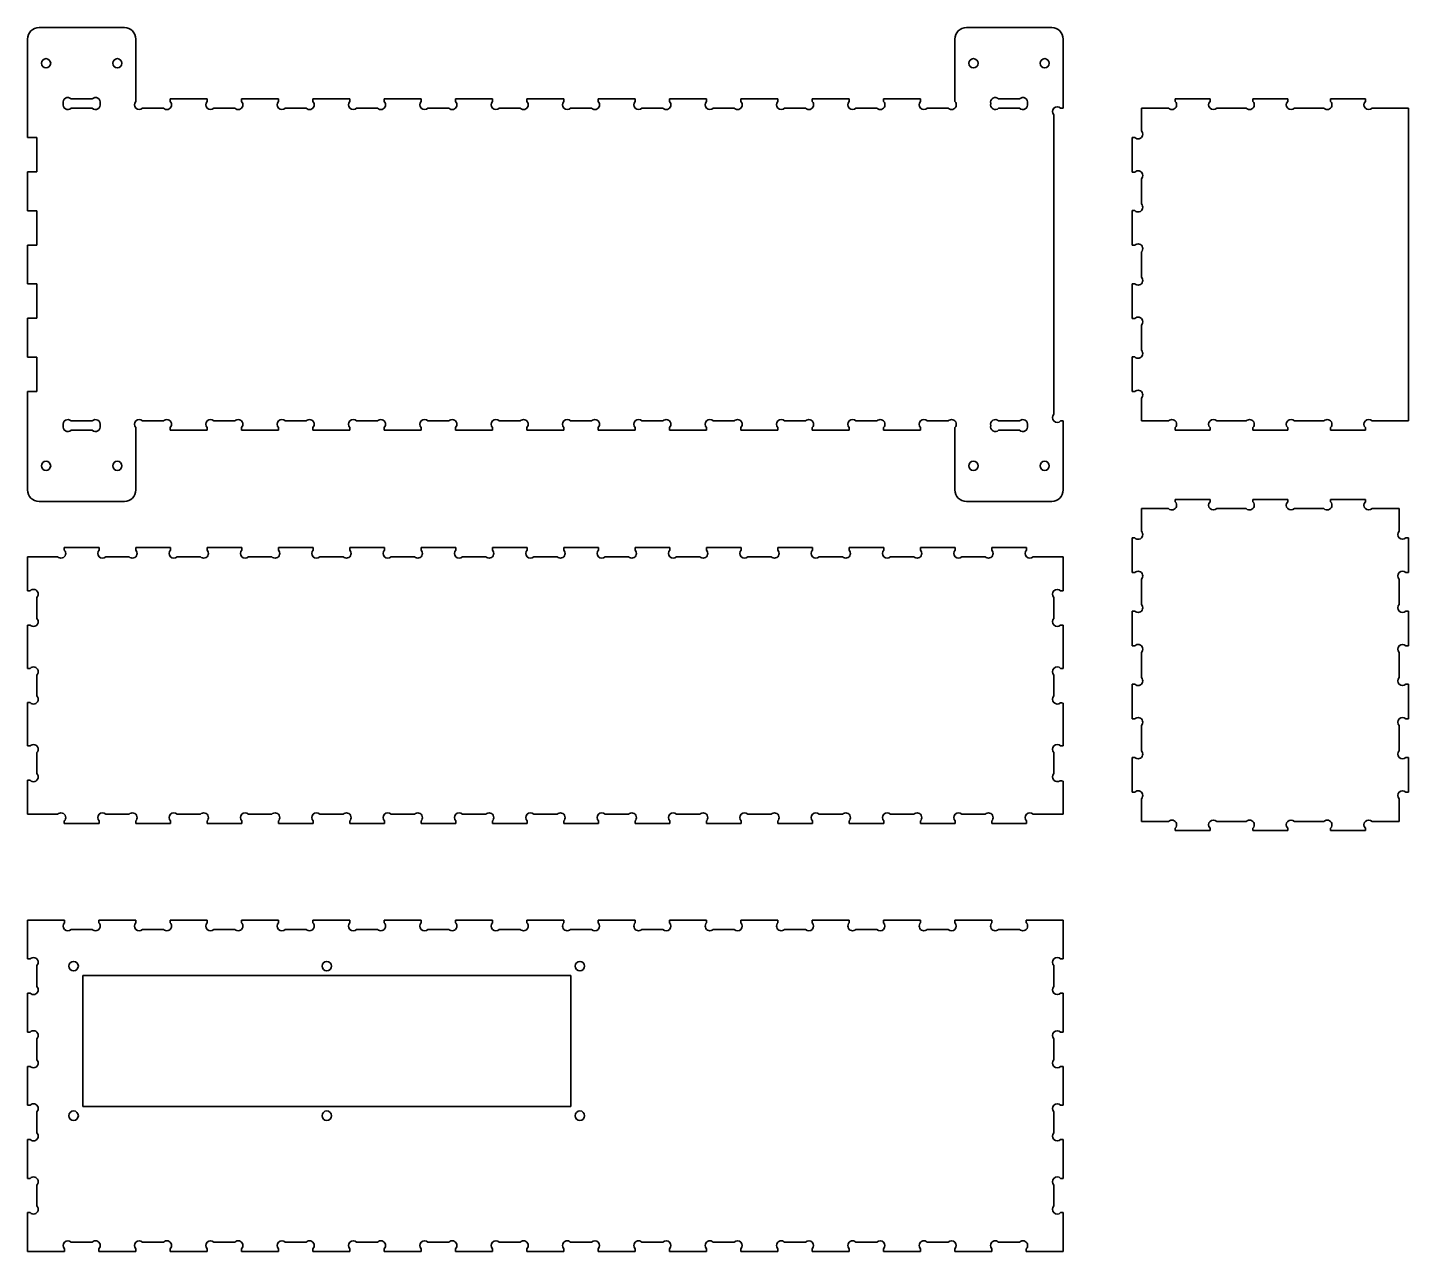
# Model space of a CAD drawing. Extents: x 347 to 947, y 164 to 696.
import ezdxf

# ---------------------------------------------------------------- set-up
doc = ezdxf.new("R2010")
doc.units = 0
doc.layers.get('0').update_dxf_attribs({"lineweight": 13})

# ---------------------------------------------------------------- blocks, each defined once
blk = doc.blocks.new('BLOCK14')
at = {"color": 7, "lineweight": 35}
for p, q in [((170.557617, 148.629057), (207.602481, 148.629057)), ((610.557345, 148.629057), (573.512481, 148.629057)), ((165.557617, 143.629057), (165.557617, 117.629057)), ((615.557345, 143.629057), (615.557345, 117.629057)), ((611.557345, -19.471805), (611.557345, 110.729919)), ((765.557345, 113.629057), (765.557345, -22.370943)), ((165.557617, -26.370943), (165.557617, -52.370943)), ((615.557345, -26.370943), (615.557345, -52.370943)), ((170.557617, -57.370943), (207.602481, -57.370943)), ((610.557345, -57.370943), (573.512481, -57.370943)), ((189.557617, -263.370943), (189.557617, -320.370943)), ((401.557617, -263.370943), (189.557617, -263.370943)), ((401.557617, -320.370943), (401.557617, -263.370943)), ((401.557617, -320.370943), (189.557617, -320.370943))]:
    blk.add_line(p, q, dxfattribs=at)
at = {"color": 7, "lineweight": 35, "ltscale": 0.167625}
for p, q in [((212.602481, 136.924059), (212.602481, 143.629057)), ((568.512481, 136.924059), (568.512481, 143.629057)), ((212.602481, -52.370943), (212.602481, -45.665945)), ((568.512481, -52.370943), (568.512481, -45.665945))]:
    blk.add_line(p, q, dxfattribs=at)
at = {"color": 7, "lineweight": 35, "ltscale": 0.482375}
for p, q in [((212.602481, 136.924059), (212.602481, 117.629057)), ((568.512481, 136.924059), (568.512481, 117.629057)), ((212.602481, -26.370943), (212.602481, -45.665945)), ((568.512481, -26.370943), (568.512481, -45.665945))]:
    blk.add_line(p, q, dxfattribs=at)
at = {"color": 7, "lineweight": 35, "ltscale": 0.421125}
for p, q in [((165.557617, 100.784057), (165.557617, 117.629057)), ((165.557617, -26.370943), (165.557617, -9.525943)), ((165.557617, -256.220943), (165.557617, -239.375943)), ((615.557345, -256.220943), (615.557345, -239.375943)), ((165.557617, -383.365943), (165.557617, -366.520943)), ((615.557345, -383.365943), (615.557345, -366.520943))]:
    blk.add_line(p, q, dxfattribs=at)
at = {"color": 7, "lineweight": 35, "ltscale": 0.227793}
for p, q in [((184.501755, 117.629057), (193.613479, 117.629057)), ((587.501483, 117.629057), (596.613207, 117.629057)), ((184.501755, 113.629057), (193.613479, 113.629057)), ((215.501755, 113.629057), (224.613479, 113.629057)), ((246.501755, 113.629057), (255.613479, 113.629057)), ((277.501755, 113.629057), (286.613479, 113.629057)), ((308.501755, 113.629057), (317.613479, 113.629057)), ((339.501755, 113.629057), (348.613479, 113.629057)), ((370.501755, 113.629057), (379.613479, 113.629057)), ((401.501755, 113.629057), (410.613479, 113.629057)), ((432.501755, 113.629057), (441.613479, 113.629057)), ((463.501755, 113.629057), (472.613479, 113.629057)), ((494.501755, 113.629057), (503.613479, 113.629057)), ((525.501755, 113.629057), (534.613479, 113.629057)), ((556.501755, 113.629057), (565.613479, 113.629057)), ((587.501755, 113.629057), (596.613479, 113.629057)), ((184.501755, -22.370943), (193.613479, -22.370943)), ((215.501755, -22.370943), (224.613479, -22.370943)), ((246.501755, -22.370943), (255.613479, -22.370943)), ((277.501755, -22.370943), (286.613479, -22.370943)), ((308.501755, -22.370943), (317.613479, -22.370943)), ((339.501755, -22.370943), (348.613479, -22.370943)), ((370.501755, -22.370943), (379.613479, -22.370943)), ((401.501755, -22.370943), (410.613479, -22.370943)), ((432.501755, -22.370943), (441.613479, -22.370943)), ((463.501755, -22.370943), (472.613479, -22.370943)), ((494.501755, -22.370943), (503.613479, -22.370943)), ((525.501755, -22.370943), (534.613479, -22.370943)), ((556.501755, -22.370943), (565.613479, -22.370943)), ((587.501755, -22.370943), (596.613479, -22.370943)), ((184.501755, -26.370943), (193.613479, -26.370943)), ((587.501483, -26.370943), (596.613207, -26.370943)), ((169.557617, -108.176805), (169.557617, -99.065081)), ((611.557617, -99.065081), (611.557617, -108.176805)), ((169.557617, -141.926805), (169.557617, -132.815081)), ((611.557617, -132.815081), (611.557617, -141.926805)), ((169.557617, -175.676805), (169.557617, -166.565081)), ((611.557617, -166.565081), (611.557617, -175.676805)), ((184.501755, -243.370943), (193.613479, -243.370943)), ((215.501755, -243.370943), (224.613479, -243.370943)), ((246.501755, -243.370943), (255.613479, -243.370943)), ((277.501755, -243.370943), (286.613479, -243.370943)), ((308.501755, -243.370943), (317.613479, -243.370943)), ((339.501755, -243.370943), (348.613479, -243.370943)), ((370.501755, -243.370943), (379.613479, -243.370943)), ((401.501483, -243.370943), (410.613207, -243.370943)), ((432.501483, -243.370943), (441.613207, -243.370943)), ((463.501483, -243.370943), (472.613207, -243.370943)), ((494.501483, -243.370943), (503.613207, -243.370943)), ((525.501483, -243.370943), (534.613207, -243.370943)), ((556.501483, -243.370943), (565.613207, -243.370943)), ((587.501483, -243.370943), (596.613207, -243.370943)), ((169.557617, -268.231805), (169.557617, -259.120081)), ((611.557345, -268.231805), (611.557345, -259.120081)), ((169.557617, -300.031805), (169.557617, -290.920081)), ((611.557345, -300.031805), (611.557345, -290.920081)), ((169.557617, -331.821805), (169.557617, -322.710081)), ((611.557345, -331.821805), (611.557345, -322.710081)), ((169.557617, -363.621805), (169.557617, -354.510081)), ((611.557345, -363.621805), (611.557345, -354.510081)), ((184.501755, -379.370943), (193.613479, -379.370943)), ((215.501755, -379.370943), (224.613479, -379.370943)), ((246.501755, -379.370943), (255.613479, -379.370943)), ((277.501755, -379.370943), (286.613479, -379.370943)), ((308.501755, -379.370943), (317.613479, -379.370943)), ((339.501755, -379.370943), (348.613479, -379.370943)), ((370.501755, -379.370943), (379.613479, -379.370943)), ((401.501483, -379.370943), (410.613207, -379.370943)), ((432.501483, -379.370943), (441.613207, -379.370943)), ((463.501483, -379.370943), (472.613207, -379.370943)), ((494.501483, -379.370943), (503.613207, -379.370943)), ((525.501483, -379.370943), (534.613207, -379.370943)), ((556.501483, -379.370943), (565.613207, -379.370943)), ((587.501483, -379.370943), (596.613207, -379.370943))]:
    blk.add_line(p, q, dxfattribs=at)
at = {"color": 7, "lineweight": 35, "ltscale": 0.001654}
for p, q in [((212.602481, 117.629057), (212.602481, 117.562897)), ((212.602481, -26.304783), (212.602481, -26.370943))]:
    blk.add_line(p, q, dxfattribs=at)
at = {"color": 7, "lineweight": 35, "ltscale": 0.025871}
for p, q in [((212.602481, 117.562897), (212.602481, 116.528059)), ((212.602481, -25.269945), (212.602481, -26.304783))]:
    blk.add_line(p, q, dxfattribs=at)
at = {"color": 7, "lineweight": 35, "ltscale": 0.40225}
for p, q in [((227.512481, 117.629057), (243.602481, 117.629057)), ((258.512481, 117.629057), (274.602481, 117.629057)), ((289.512481, 117.629057), (305.602481, 117.629057)), ((320.512481, 117.629057), (336.602481, 117.629057)), ((351.512481, 117.629057), (367.602481, 117.629057)), ((382.512481, 117.629057), (398.602481, 117.629057)), ((413.512481, 117.629057), (429.602481, 117.629057)), ((444.512481, 117.629057), (460.602481, 117.629057)), ((475.512481, 117.629057), (491.602481, 117.629057)), ((506.512481, 117.629057), (522.602481, 117.629057)), ((537.512481, 117.629057), (553.602481, 117.629057)), ((227.512481, -26.370943), (243.602481, -26.370943)), ((258.512481, -26.370943), (274.602481, -26.370943)), ((289.512481, -26.370943), (305.602481, -26.370943)), ((320.512481, -26.370943), (336.602481, -26.370943)), ((351.512481, -26.370943), (367.602481, -26.370943)), ((382.512481, -26.370943), (398.602481, -26.370943)), ((413.512481, -26.370943), (429.602481, -26.370943)), ((444.512481, -26.370943), (460.602481, -26.370943)), ((475.512481, -26.370943), (491.602481, -26.370943)), ((506.512481, -26.370943), (522.602481, -26.370943)), ((537.512481, -26.370943), (553.602481, -26.370943)), ((212.602616, -239.370943), (196.512616, -239.370943)), ((227.512616, -239.370943), (243.602616, -239.370943)), ((258.512616, -239.370943), (274.602616, -239.370943)), ((289.512616, -239.370943), (305.602616, -239.370943)), ((320.512616, -239.370943), (336.602616, -239.370943)), ((351.512616, -239.370943), (367.602616, -239.370943)), ((413.512346, -239.370943), (429.602346, -239.370943)), ((444.512346, -239.370943), (460.602346, -239.370943)), ((475.512346, -239.370943), (491.602346, -239.370943)), ((506.512346, -239.370943), (522.602346, -239.370943)), ((537.512346, -239.370943), (553.602346, -239.370943)), ((584.602346, -239.370943), (568.512346, -239.370943)), ((212.602616, -383.370943), (196.512616, -383.370943)), ((227.512616, -383.370943), (243.602616, -383.370943)), ((258.512616, -383.370943), (274.602616, -383.370943)), ((289.512616, -383.370943), (305.602616, -383.370943)), ((320.512616, -383.370943), (336.602616, -383.370943)), ((351.512616, -383.370943), (367.602616, -383.370943)), ((413.512346, -383.370943), (429.602346, -383.370943)), ((444.512346, -383.370943), (460.602346, -383.370943)), ((475.512346, -383.370943), (491.602346, -383.370943)), ((506.512346, -383.370943), (522.602346, -383.370943)), ((537.512346, -383.370943), (553.602346, -383.370943)), ((584.602346, -383.370943), (568.512346, -383.370943))]:
    blk.add_line(p, q, dxfattribs=at)
at = {"color": 7, "lineweight": 35, "ltscale": 0.027518}
for p, q in [((227.512481, 116.528331), (227.512481, 117.629057)), ((258.512481, 116.528331), (258.512481, 117.629057)), ((289.512481, 116.528331), (289.512481, 117.629057)), ((320.512481, 116.528331), (320.512481, 117.629057)), ((351.512481, 116.528331), (351.512481, 117.629057)), ((382.512481, 116.528331), (382.512481, 117.629057)), ((413.512481, 116.528331), (413.512481, 117.629057)), ((444.512481, 116.528331), (444.512481, 117.629057)), ((475.512481, 116.528331), (475.512481, 117.629057)), ((506.512481, 116.528331), (506.512481, 117.629057)), ((537.512481, 116.528331), (537.512481, 117.629057)), ((568.512481, 116.528331), (568.512481, 117.629057)), ((227.512481, -26.370943), (227.512481, -25.270217)), ((258.512481, -26.370943), (258.512481, -25.270217)), ((289.512481, -26.370943), (289.512481, -25.270217)), ((320.512481, -26.370943), (320.512481, -25.270217)), ((351.512481, -26.370943), (351.512481, -25.270217)), ((382.512481, -26.370943), (382.512481, -25.270217)), ((413.512481, -26.370943), (413.512481, -25.270217)), ((444.512481, -26.370943), (444.512481, -25.270217)), ((475.512481, -26.370943), (475.512481, -25.270217)), ((506.512481, -26.370943), (506.512481, -25.270217)), ((537.512481, -26.370943), (537.512481, -25.270217)), ((568.512481, -26.370943), (568.512481, -25.270217))]:
    blk.add_line(p, q, dxfattribs=at)
at = {"color": 7, "lineweight": 35, "ltscale": 0.027525}
for p, q in [((243.602481, 117.629057), (243.602481, 116.528059)), ((274.602481, 117.629057), (274.602481, 116.528059)), ((305.602481, 117.629057), (305.602481, 116.528059)), ((336.602481, 117.629057), (336.602481, 116.528059)), ((367.602481, 117.629057), (367.602481, 116.528059)), ((398.602481, 117.629057), (398.602481, 116.528059)), ((429.602481, 117.629057), (429.602481, 116.528059)), ((460.602481, 117.629057), (460.602481, 116.528059)), ((491.602481, 117.629057), (491.602481, 116.528059)), ((522.602481, 117.629057), (522.602481, 116.528059)), ((553.602481, 117.629057), (553.602481, 116.528059)), ((243.602481, -25.269945), (243.602481, -26.370943)), ((274.602481, -25.269945), (274.602481, -26.370943)), ((305.602481, -25.269945), (305.602481, -26.370943)), ((336.602481, -25.269945), (336.602481, -26.370943)), ((367.602481, -25.269945), (367.602481, -26.370943)), ((398.602481, -25.269945), (398.602481, -26.370943)), ((429.602481, -25.269945), (429.602481, -26.370943)), ((460.602481, -25.269945), (460.602481, -26.370943)), ((491.602481, -25.269945), (491.602481, -26.370943)), ((522.602481, -25.269945), (522.602481, -26.370943)), ((553.602481, -25.269945), (553.602481, -26.370943))]:
    blk.add_line(p, q, dxfattribs=at)
at = {"color": 7, "lineweight": 35, "ltscale": 0.1}
for p, q in [((615.557345, 117.629057), (615.557345, 113.629057)), ((761.557345, 113.629057), (765.557345, 113.629057)), ((169.557617, 100.784057), (165.557617, 100.784057)), ((165.557617, 85.874057), (169.557617, 85.874057)), ((169.557617, 68.984057), (165.557617, 68.984057)), ((165.557617, 54.074057), (169.557617, 54.074057)), ((165.557617, 37.184057), (169.557617, 37.184057)), ((169.557617, 22.274057), (165.557617, 22.274057)), ((165.557617, 5.384057), (169.557617, 5.384057)), ((169.557617, -9.525943), (165.557617, -9.525943)), ((615.557345, -22.370943), (615.557345, -26.370943)), ((765.557345, -22.370943), (761.557345, -22.370943))]:
    blk.add_line(p, q, dxfattribs=at)
at = {"color": 7, "lineweight": 35, "ltscale": 0.37725}
for p, q in [((664.262345, 117.629057), (679.352345, 117.629057)), ((698.012345, 117.629057), (713.102345, 117.629057)), ((731.762345, 117.629057), (746.852345, 117.629057)), ((645.557345, 85.784057), (645.557345, 100.874057)), ((645.557345, 53.984057), (645.557345, 69.074057)), ((645.557345, 22.184057), (645.557345, 37.274057)), ((645.557345, -9.615943), (645.557345, 5.474057)), ((679.352345, -26.370943), (664.262345, -26.370943)), ((713.102345, -26.370943), (698.012345, -26.370943)), ((746.852345, -26.370943), (731.762345, -26.370943)), ((664.262345, -56.460943), (679.352345, -56.460943)), ((698.012345, -56.460943), (713.102345, -56.460943)), ((731.762345, -56.460943), (746.852345, -56.460943)), ((181.512617, -77.370943), (196.602617, -77.370943)), ((212.512617, -77.370943), (227.602617, -77.370943)), ((243.512617, -77.370943), (258.602617, -77.370943)), ((274.512617, -77.370943), (289.602617, -77.370943)), ((305.512617, -77.370943), (320.602617, -77.370943)), ((336.512617, -77.370943), (351.602617, -77.370943)), ((367.512617, -77.370943), (382.602617, -77.370943)), ((398.512617, -77.370943), (413.602617, -77.370943)), ((429.512617, -77.370943), (444.602617, -77.370943)), ((460.512617, -77.370943), (475.602617, -77.370943)), ((491.512617, -77.370943), (506.602617, -77.370943)), ((522.512617, -77.370943), (537.602617, -77.370943)), ((553.512617, -77.370943), (568.602617, -77.370943)), ((584.512617, -77.370943), (599.602617, -77.370943)), ((645.557345, -88.305943), (645.557345, -73.215943)), ((765.557345, -73.215943), (765.557345, -88.305943)), ((645.557345, -120.105943), (645.557345, -105.015943)), ((765.557345, -105.015943), (765.557345, -120.105943)), ((645.557345, -151.905943), (645.557345, -136.815943)), ((765.557345, -136.815943), (765.557345, -151.905943)), ((645.557345, -183.705943), (645.557345, -168.615943)), ((765.557345, -168.615943), (765.557345, -183.705943)), ((196.602617, -197.370943), (181.512617, -197.370943)), ((227.602617, -197.370943), (212.512617, -197.370943)), ((258.602617, -197.370943), (243.512617, -197.370943)), ((289.602617, -197.370943), (274.512617, -197.370943)), ((320.602617, -197.370943), (305.512617, -197.370943)), ((351.602617, -197.370943), (336.512617, -197.370943)), ((382.602617, -197.370943), (367.512617, -197.370943)), ((413.602617, -197.370943), (398.512617, -197.370943)), ((444.602617, -197.370943), (429.512617, -197.370943)), ((475.602617, -197.370943), (460.512617, -197.370943)), ((506.602617, -197.370943), (491.512617, -197.370943)), ((537.602617, -197.370943), (522.512617, -197.370943)), ((568.602617, -197.370943), (553.512617, -197.370943)), ((599.602617, -197.370943), (584.512617, -197.370943)), ((679.352345, -200.460943), (664.262345, -200.460943)), ((713.102345, -200.460943), (698.012345, -200.460943)), ((746.852345, -200.460943), (731.762345, -200.460943))]:
    blk.add_line(p, q, dxfattribs=at)
at = {"color": 7, "lineweight": 35, "ltscale": 0.027522}
for p, q in [((664.262345, 116.528195), (664.262345, 117.629057)), ((679.352345, 117.629057), (679.352345, 116.528195)), ((698.012345, 116.528195), (698.012345, 117.629057)), ((713.102345, 117.629057), (713.102345, 116.528195)), ((731.762345, 116.528195), (731.762345, 117.629057)), ((746.852345, 117.629057), (746.852345, 116.528195)), ((614.456483, 113.629057), (615.557345, 113.629057)), ((645.557345, 100.874057), (646.658207, 100.874057)), ((646.658207, 85.784057), (645.557345, 85.784057)), ((645.557345, 69.074057), (646.658207, 69.074057)), ((646.658207, 53.984057), (645.557345, 53.984057)), ((645.557345, 37.274057), (646.658207, 37.274057)), ((646.658207, 22.184057), (645.557345, 22.184057)), ((645.557345, 5.474057), (646.658207, 5.474057)), ((646.658207, -9.615943), (645.557345, -9.615943)), ((614.456483, -22.370943), (615.557345, -22.370943)), ((664.262345, -26.370943), (664.262345, -25.270081)), ((679.352345, -25.270081), (679.352345, -26.370943)), ((698.012345, -26.370943), (698.012345, -25.270081)), ((713.102345, -25.270081), (713.102345, -26.370943)), ((731.762345, -26.370943), (731.762345, -25.270081)), ((746.852345, -25.270081), (746.852345, -26.370943)), ((664.262345, -57.561805), (664.262345, -56.460943)), ((679.352345, -56.460943), (679.352345, -57.561805)), ((698.012345, -57.561805), (698.012345, -56.460943)), ((713.102345, -56.460943), (713.102345, -57.561805)), ((731.762345, -57.561805), (731.762345, -56.460943)), ((746.852345, -56.460943), (746.852345, -57.561805)), ((181.512617, -78.471805), (181.512617, -77.370943)), ((196.602617, -77.370943), (196.602617, -78.471805)), ((212.512617, -78.471805), (212.512617, -77.370943)), ((227.602617, -77.370943), (227.602617, -78.471805)), ((243.512617, -78.471805), (243.512617, -77.370943)), ((258.602617, -77.370943), (258.602617, -78.471805)), ((274.512617, -78.471805), (274.512617, -77.370943)), ((289.602617, -77.370943), (289.602617, -78.471805)), ((305.512617, -78.471805), (305.512617, -77.370943)), ((320.602617, -77.370943), (320.602617, -78.471805)), ((336.512617, -78.471805), (336.512617, -77.370943)), ((351.602617, -77.370943), (351.602617, -78.471805)), ((367.512617, -78.471805), (367.512617, -77.370943)), ((382.602617, -77.370943), (382.602617, -78.471805)), ((398.512617, -78.471805), (398.512617, -77.370943)), ((413.602617, -77.370943), (413.602617, -78.471805)), ((429.512617, -78.471805), (429.512617, -77.370943)), ((444.602617, -77.370943), (444.602617, -78.471805)), ((460.512617, -78.471805), (460.512617, -77.370943)), ((475.602617, -77.370943), (475.602617, -78.471805)), ((491.512617, -78.471805), (491.512617, -77.370943)), ((506.602617, -77.370943), (506.602617, -78.471805)), ((522.512617, -78.471805), (522.512617, -77.370943)), ((537.602617, -77.370943), (537.602617, -78.471805)), ((553.512617, -78.471805), (553.512617, -77.370943)), ((568.602617, -77.370943), (568.602617, -78.471805)), ((584.512617, -78.471805), (584.512617, -77.370943)), ((599.602617, -77.370943), (599.602617, -78.471805)), ((645.557345, -73.215943), (646.658207, -73.215943)), ((764.456483, -73.215943), (765.557345, -73.215943)), ((646.658207, -88.305943), (645.557345, -88.305943)), ((765.557345, -88.305943), (764.456483, -88.305943)), ((166.658479, -96.165943), (165.557617, -96.165943)), ((615.557617, -96.165943), (614.456755, -96.165943)), ((645.557345, -105.015943), (646.658207, -105.015943)), ((764.456483, -105.015943), (765.557345, -105.015943)), ((165.557617, -111.075943), (166.658479, -111.075943)), ((646.658207, -120.105943), (645.557345, -120.105943)), ((765.557345, -120.105943), (764.456483, -120.105943)), ((166.658479, -129.915943), (165.557617, -129.915943)), ((615.557617, -129.915943), (614.456755, -129.915943)), ((645.557345, -136.815943), (646.658207, -136.815943)), ((764.456483, -136.815943), (765.557345, -136.815943)), ((165.557617, -144.825943), (166.658479, -144.825943)), ((646.658207, -151.905943), (645.557345, -151.905943)), ((765.557345, -151.905943), (764.456483, -151.905943)), ((166.658479, -163.665943), (165.557617, -163.665943)), ((615.557617, -163.665943), (614.456755, -163.665943)), ((645.557345, -168.615943), (646.658207, -168.615943)), ((764.456483, -168.615943), (765.557345, -168.615943)), ((165.557617, -178.575943), (166.658479, -178.575943)), ((646.658207, -183.705943), (645.557345, -183.705943)), ((765.557345, -183.705943), (764.456483, -183.705943)), ((181.512617, -197.370943), (181.512617, -196.270081)), ((196.602617, -196.270081), (196.602617, -197.370943)), ((212.512617, -197.370943), (212.512617, -196.270081)), ((227.602617, -196.270081), (227.602617, -197.370943)), ((243.512617, -197.370943), (243.512617, -196.270081)), ((258.602617, -196.270081), (258.602617, -197.370943)), ((274.512617, -197.370943), (274.512617, -196.270081)), ((289.602617, -196.270081), (289.602617, -197.370943)), ((305.512617, -197.370943), (305.512617, -196.270081)), ((320.602617, -196.270081), (320.602617, -197.370943)), ((336.512617, -197.370943), (336.512617, -196.270081)), ((351.602617, -196.270081), (351.602617, -197.370943)), ((367.512617, -197.370943), (367.512617, -196.270081)), ((382.602617, -196.270081), (382.602617, -197.370943)), ((398.512617, -197.370943), (398.512617, -196.270081)), ((413.602617, -196.270081), (413.602617, -197.370943)), ((429.512617, -197.370943), (429.512617, -196.270081)), ((444.602617, -196.270081), (444.602617, -197.370943)), ((460.512617, -197.370943), (460.512617, -196.270081)), ((475.602617, -196.270081), (475.602617, -197.370943)), ((491.512617, -197.370943), (491.512617, -196.270081)), ((506.602617, -196.270081), (506.602617, -197.370943)), ((522.512617, -197.370943), (522.512617, -196.270081)), ((537.602617, -196.270081), (537.602617, -197.370943)), ((553.512617, -197.370943), (553.512617, -196.270081)), ((568.602617, -196.270081), (568.602617, -197.370943)), ((584.512617, -197.370943), (584.512617, -196.270081)), ((599.602617, -196.270081), (599.602617, -197.370943)), ((664.262345, -200.460943), (664.262345, -199.360081)), ((679.352345, -199.360081), (679.352345, -200.460943)), ((698.012345, -200.460943), (698.012345, -199.360081)), ((713.102345, -199.360081), (713.102345, -200.460943)), ((731.762345, -200.460943), (731.762345, -199.360081)), ((746.852345, -199.360081), (746.852345, -200.460943)), ((196.512616, -240.471804), (196.512616, -239.370943)), ((212.602616, -239.370943), (212.602616, -240.471806)), ((227.512616, -240.471804), (227.512616, -239.370943)), ((243.602616, -239.370943), (243.602616, -240.471806)), ((258.512616, -240.471804), (258.512616, -239.370943)), ((274.602616, -239.370943), (274.602616, -240.471806)), ((289.512616, -240.471804), (289.512616, -239.370943)), ((305.602616, -239.370943), (305.602616, -240.471806)), ((320.512616, -240.471804), (320.512616, -239.370943)), ((336.602616, -239.370943), (336.602616, -240.471806)), ((351.512616, -240.471804), (351.512616, -239.370943)), ((367.602616, -239.370943), (367.602616, -240.471806)), ((382.512616, -240.471804), (382.512616, -239.370943)), ((398.602346, -240.471804), (398.602346, -239.370943)), ((413.512346, -239.370943), (413.512346, -240.471806)), ((429.602346, -240.471804), (429.602346, -239.370943)), ((444.512346, -239.370943), (444.512346, -240.471806)), ((460.602346, -240.471804), (460.602346, -239.370943)), ((475.512346, -239.370943), (475.512346, -240.471806)), ((491.602346, -240.471804), (491.602346, -239.370943)), ((506.512346, -239.370943), (506.512346, -240.471806)), ((522.602346, -240.471804), (522.602346, -239.370943)), ((537.512346, -239.370943), (537.512346, -240.471806)), ((553.602346, -240.471804), (553.602346, -239.370943)), ((568.512346, -239.370943), (568.512346, -240.471806)), ((584.602346, -240.471804), (584.602346, -239.370943)), ((166.658479, -256.220943), (165.557617, -256.220943)), ((615.557345, -256.220943), (614.456483, -256.220943)), ((165.557617, -271.130943), (166.658479, -271.130943)), ((614.456483, -271.130943), (615.557345, -271.130943)), ((166.658479, -288.020943), (165.557617, -288.020943)), ((615.557345, -288.020943), (614.456483, -288.020943)), ((165.557617, -302.930943), (166.658479, -302.930943)), ((614.456483, -302.930943), (615.557345, -302.930943)), ((165.557617, -319.810943), (166.658479, -319.810943)), ((614.456483, -319.810943), (615.557345, -319.810943)), ((166.658479, -334.720943), (165.557617, -334.720943)), ((615.557345, -334.720943), (614.456483, -334.720943)), ((165.557617, -351.610943), (166.658479, -351.610943)), ((614.456483, -351.610943), (615.557345, -351.610943)), ((166.658479, -366.520943), (165.557617, -366.520943)), ((615.557345, -366.520943), (614.456483, -366.520943)), ((196.512616, -383.370943), (196.512616, -382.270082)), ((212.602616, -382.27008), (212.602616, -383.370943)), ((227.512616, -383.370943), (227.512616, -382.270082)), ((243.602616, -382.27008), (243.602616, -383.370943)), ((258.512616, -383.370943), (258.512616, -382.270082)), ((274.602616, -382.27008), (274.602616, -383.370943)), ((289.512616, -383.370943), (289.512616, -382.270082)), ((305.602616, -382.27008), (305.602616, -383.370943)), ((320.512616, -383.370943), (320.512616, -382.270082)), ((336.602616, -382.27008), (336.602616, -383.370943)), ((351.512616, -383.370943), (351.512616, -382.270082)), ((367.602616, -382.27008), (367.602616, -383.370943)), ((382.512616, -383.370943), (382.512616, -382.270082)), ((398.602346, -383.370943), (398.602346, -382.270082)), ((413.512346, -382.27008), (413.512346, -383.370943)), ((429.602346, -383.370943), (429.602346, -382.270082)), ((444.512346, -382.27008), (444.512346, -383.370943)), ((460.602346, -383.370943), (460.602346, -382.270082)), ((475.512346, -382.27008), (475.512346, -383.370943)), ((491.602346, -383.370943), (491.602346, -382.270082)), ((506.512346, -382.27008), (506.512346, -383.370943)), ((522.602346, -383.370943), (522.602346, -382.270082)), ((537.512346, -382.27008), (537.512346, -383.370943)), ((553.602346, -383.370943), (553.602346, -382.270082)), ((568.512346, -382.27008), (568.512346, -383.370943)), ((584.602346, -383.370943), (584.602346, -382.270082))]:
    blk.add_line(p, q, dxfattribs=at)
at = {"color": 7, "lineweight": 35, "ltscale": 0.246397}
for p, q in [((649.557345, 103.773195), (649.557345, 113.629057)), ((649.557345, -22.370943), (649.557345, -12.515081)), ((649.557345, -70.316805), (649.557345, -60.460943)), ((761.557345, -60.460943), (761.557345, -70.316805)), ((649.557345, -196.460943), (649.557345, -186.605081)), ((761.557345, -186.605081), (761.557345, -196.460943))]:
    blk.add_line(p, q, dxfattribs=at)
at = {"color": 7, "lineweight": 35, "ltscale": 0.295147}
for p, q in [((649.557345, 113.629057), (661.363207, 113.629057)), ((749.751483, 113.629057), (761.557345, 113.629057)), ((661.363207, -22.370943), (649.557345, -22.370943)), ((761.557345, -22.370943), (749.751483, -22.370943)), ((649.557345, -60.460943), (661.363207, -60.460943)), ((749.751483, -60.460943), (761.557345, -60.460943)), ((661.363207, -196.460943), (649.557345, -196.460943)), ((761.557345, -196.460943), (749.751483, -196.460943))]:
    blk.add_line(p, q, dxfattribs=at)
at = {"color": 7, "lineweight": 35, "ltscale": 0.321543}
for p, q in [((682.251483, 113.629057), (695.113207, 113.629057)), ((716.001483, 113.629057), (728.863207, 113.629057)), ((695.113207, -22.370943), (682.251483, -22.370943)), ((728.863207, -22.370943), (716.001483, -22.370943)), ((682.251483, -60.460943), (695.113207, -60.460943)), ((716.001483, -60.460943), (728.863207, -60.460943)), ((695.113207, -196.460943), (682.251483, -196.460943)), ((728.863207, -196.460943), (716.001483, -196.460943))]:
    blk.add_line(p, q, dxfattribs=at)
at = {"color": 7, "lineweight": 35, "ltscale": 0.37275}
for p, q in [((169.557617, 85.874057), (169.557617, 100.784057)), ((169.557617, 54.074057), (169.557617, 68.984057)), ((169.557617, 22.274057), (169.557617, 37.184057)), ((169.557617, -9.525943), (169.557617, 5.384057))]:
    blk.add_line(p, q, dxfattribs=at)
at = {"color": 7, "lineweight": 35, "ltscale": 0.42225}
for p, q in [((165.557617, 68.984057), (165.557617, 85.874057)), ((165.557617, 37.184057), (165.557617, 54.074057)), ((165.557617, 5.384057), (165.557617, 22.274057)), ((165.557617, -288.020943), (165.557617, -271.130943)), ((615.557345, -288.020943), (615.557345, -271.130943)), ((165.557617, -351.610943), (165.557617, -334.720943)), ((615.557345, -351.610943), (615.557345, -334.720943))]:
    blk.add_line(p, q, dxfattribs=at)
at = {"color": 7, "lineweight": 35, "ltscale": 0.272793}
for p, q in [((649.557345, 71.973195), (649.557345, 82.884919)), ((649.557345, 40.173195), (649.557345, 51.084919)), ((649.557345, 8.373195), (649.557345, 19.284919)), ((649.557345, -102.116805), (649.557345, -91.205081)), ((761.557345, -91.205081), (761.557345, -102.116805)), ((649.557345, -133.916805), (649.557345, -123.005081)), ((761.557345, -123.005081), (761.557345, -133.916805)), ((649.557345, -165.716805), (649.557345, -154.805081)), ((761.557345, -154.805081), (761.557345, -165.716805))]:
    blk.add_line(p, q, dxfattribs=at)
at = {"color": 7, "lineweight": 35, "ltscale": 0.326397}
for p, q in [((165.557617, -81.370943), (178.613479, -81.370943)), ((602.501755, -81.370943), (615.557617, -81.370943)), ((178.613479, -193.370943), (165.557617, -193.370943)), ((615.557617, -193.370943), (602.501755, -193.370943))]:
    blk.add_line(p, q, dxfattribs=at)
at = {"color": 7, "lineweight": 35, "ltscale": 0.369875}
for p, q in [((165.557617, -96.165943), (165.557617, -81.370943)), ((615.557617, -81.370943), (615.557617, -96.165943)), ((165.557617, -193.370943), (165.557617, -178.575943))]:
    blk.add_line(p, q, dxfattribs=at)
at = {"color": 7, "lineweight": 35, "ltscale": 0.252793}
for p, q in [((199.501755, -81.370943), (209.613479, -81.370943)), ((230.501755, -81.370943), (240.613479, -81.370943)), ((261.501755, -81.370943), (271.613479, -81.370943)), ((292.501755, -81.370943), (302.613479, -81.370943)), ((323.501755, -81.370943), (333.613479, -81.370943)), ((354.501755, -81.370943), (364.613479, -81.370943)), ((385.501755, -81.370943), (395.613479, -81.370943)), ((416.501755, -81.370943), (426.613479, -81.370943)), ((447.501755, -81.370943), (457.613479, -81.370943)), ((478.501755, -81.370943), (488.613479, -81.370943)), ((509.501755, -81.370943), (519.613479, -81.370943)), ((540.501755, -81.370943), (550.613479, -81.370943)), ((571.501755, -81.370943), (581.613479, -81.370943)), ((209.613479, -193.370943), (199.501755, -193.370943)), ((240.613479, -193.370943), (230.501755, -193.370943)), ((271.613479, -193.370943), (261.501755, -193.370943)), ((302.613479, -193.370943), (292.501755, -193.370943)), ((333.613479, -193.370943), (323.501755, -193.370943)), ((364.613479, -193.370943), (354.501755, -193.370943)), ((395.613479, -193.370943), (385.501755, -193.370943)), ((426.613479, -193.370943), (416.501755, -193.370943)), ((457.613479, -193.370943), (447.501755, -193.370943)), ((488.613479, -193.370943), (478.501755, -193.370943)), ((519.613479, -193.370943), (509.501755, -193.370943)), ((550.613479, -193.370943), (540.501755, -193.370943)), ((581.613479, -193.370943), (571.501755, -193.370943))]:
    blk.add_line(p, q, dxfattribs=at)
at = {"color": 7, "lineweight": 35, "ltscale": 0.471}
for p, q in [((165.557617, -129.915943), (165.557617, -111.075943)), ((165.557617, -163.665943), (165.557617, -144.825943))]:
    blk.add_line(p, q, dxfattribs=at)
at = {"color": 7, "lineweight": 35, "ltscale": 0.468681}
blk.add_line((615.557617, -111.168698), (615.557617, -129.915943), dxfattribs=at)
at = {"color": 7, "lineweight": 35, "ltscale": 0.467188}
blk.add_line((615.557617, -144.978415), (615.557617, -163.665943), dxfattribs=at)
at = {"color": 7, "lineweight": 35, "ltscale": 0.359111}
blk.add_line((615.557617, -179.00652), (615.557617, -193.370943), dxfattribs=at)
at = {"color": 7, "lineweight": 35, "ltscale": 0.401125}
for p, q in [((181.602617, -239.375943), (165.557617, -239.375943)), ((615.557345, -239.375943), (599.512345, -239.375943)), ((181.602617, -383.365943), (165.557617, -383.365943)), ((615.557345, -383.365943), (599.512345, -383.365943))]:
    blk.add_line(p, q, dxfattribs=at)
at = {"color": 7, "lineweight": 35, "ltscale": 0.027397}
for p, q in [((181.602617, -239.375943), (181.602617, -240.471805)), ((599.512345, -239.375943), (599.512345, -240.471805)), ((181.602617, -382.270081), (181.602617, -383.365943)), ((599.512345, -382.270081), (599.512345, -383.365943))]:
    blk.add_line(p, q, dxfattribs=at)
at = {"color": 7, "lineweight": 35, "ltscale": 0.402243}
for p, q in [((382.512616, -239.370943), (398.602346, -239.370943)), ((382.512616, -383.370943), (398.602346, -383.370943))]:
    blk.add_line(p, q, dxfattribs=at)
at = {"color": 7, "lineweight": 35, "ltscale": 0.422}
for p, q in [((165.557617, -319.810943), (165.557617, -302.930943)), ((615.557345, -319.810943), (615.557345, -302.930943))]:
    blk.add_line(p, q, dxfattribs=at)
at = {"color": 7, "lineweight": 35}
for centre, radius in [((173.580117, 133.129057), 2), ((204.557549, 133.129057), 2), ((576.557413, 133.129057), 2), ((607.534845, 133.129057), 2), ((173.580117, -41.870943), 2), ((204.557549, -41.870943), 2), ((576.557413, -41.870943), 2), ((607.534845, -41.870943), 2), ((185.557617, -259.370943), 2.05), ((295.557617, -259.370943), 2.05), ((405.557617, -259.370943), 2.05), ((185.557617, -324.370943), 2.05), ((295.557617, -324.370943), 2.05), ((405.557617, -324.370943), 2.05)]:
    blk.add_circle(centre, radius, dxfattribs=at)
for centre, radius, start, end in [((170.557617, 143.629057), 5, 90, 180), ((207.602481, 143.629057), 5, 0, 90), ((573.512481, 143.629057), 5, 90, 180), ((610.557345, 143.629057), 5, 0, 90), ((183.052186, 116.179488), 2.05, 45, 195.575205), ((183.052186, 115.078626), 2.05, 164.424795, 315), ((195.063048, 116.179488), 2.05, 344.424795, 495), ((195.063048, 115.078626), 2.05, 225, 375.575205), ((214.052186, 115.078626), 2.05, 135.005377, 315), ((226.063048, 115.078626), 2.05, 225, 405.005376), ((245.052186, 115.078626), 2.05, 135.005377, 315), ((257.063048, 115.078626), 2.05, 225, 405.005376), ((276.052186, 115.078626), 2.05, 135.005377, 315), ((288.063048, 115.078626), 2.05, 225, 405.005376), ((307.052186, 115.078626), 2.05, 135.005377, 315), ((319.063048, 115.078626), 2.05, 225, 405.005376), ((338.052186, 115.078626), 2.05, 135.005377, 315), ((350.063048, 115.078626), 2.05, 225, 405.005376), ((369.052186, 115.078626), 2.05, 135.005377, 315), ((381.063048, 115.078626), 2.05, 225, 405.005376), ((400.052186, 115.078626), 2.05, 135.005377, 315), ((412.063048, 115.078626), 2.05, 225, 405.005376), ((431.052186, 115.078626), 2.05, 135.005377, 315), ((443.063048, 115.078626), 2.05, 225, 405.005376), ((462.052186, 115.078626), 2.05, 135.005377, 315), ((474.063048, 115.078626), 2.05, 225, 405.005376), ((493.052186, 115.078626), 2.05, 135.005377, 315), ((505.063048, 115.078626), 2.05, 225, 405.005376), ((524.052186, 115.078626), 2.05, 135.005377, 315), ((536.063048, 115.078626), 2.05, 225, 405.005376), ((555.052186, 115.078626), 2.05, 135.005377, 315), ((567.063048, 115.078626), 2.05, 225, 405.005376), ((586.051914, 116.179488), 2.05, 45, 195.589364), ((586.052186, 115.078626), 2.05, 164.438954, 315), ((598.062776, 116.179488), 2.05, 344.438954, 495), ((598.063048, 115.078626), 2.05, 225, 375.589364), ((613.006914, 112.179488), 2.05, 45, 225), ((662.812776, 115.078626), 2.05, 225, 405), ((680.801914, 115.078626), 2.05, 135, 315), ((696.562776, 115.078626), 2.05, 225, 405), ((714.551914, 115.078626), 2.05, 135, 315), ((730.312776, 115.078626), 2.05, 225, 405), ((748.301914, 115.078626), 2.05, 135, 315), ((648.107776, 102.323626), 2.05, 225, 405), ((648.107776, 84.334488), 2.05, 315, 495), ((648.107776, 70.523626), 2.05, 225, 405), ((648.107776, 52.534488), 2.05, 315, 495), ((648.107776, 38.723626), 2.05, 225, 405), ((648.107776, 20.734488), 2.05, 315, 495), ((648.107776, 6.923626), 2.05, 225, 405), ((648.107776, -11.065512), 2.05, 315, 495), ((183.052186, -23.820512), 2.05, 45, 195.575205), ((195.063048, -23.820512), 2.05, 344.424795, 495), ((214.052186, -23.820512), 2.05, 45, 224.994623), ((226.063048, -23.820512), 2.05, 314.994624, 495), ((245.052186, -23.820512), 2.05, 45, 224.994623), ((257.063048, -23.820512), 2.05, 314.994624, 495), ((276.052186, -23.820512), 2.05, 45, 224.994623), ((288.063048, -23.820512), 2.05, 314.994624, 495), ((307.052186, -23.820512), 2.05, 45, 224.994623), ((319.063048, -23.820512), 2.05, 314.994624, 495), ((338.052186, -23.820512), 2.05, 45, 224.994623), ((350.063048, -23.820512), 2.05, 314.994624, 495), ((369.052186, -23.820512), 2.05, 45, 224.994623), ((381.063048, -23.820512), 2.05, 314.994624, 495), ((400.052186, -23.820512), 2.05, 45, 224.994623), ((412.063048, -23.820512), 2.05, 314.994624, 495), ((431.052186, -23.820512), 2.05, 45, 224.994623), ((443.063048, -23.820512), 2.05, 314.994624, 495), ((462.052186, -23.820512), 2.05, 45, 224.994623), ((474.063048, -23.820512), 2.05, 314.994624, 495), ((493.052186, -23.820512), 2.05, 45, 224.994623), ((505.063048, -23.820512), 2.05, 314.994624, 495), ((524.052186, -23.820512), 2.05, 45, 224.994623), ((536.063048, -23.820512), 2.05, 314.994624, 495), ((555.052186, -23.820512), 2.05, 45, 224.994623), ((567.063048, -23.820512), 2.05, 314.994624, 495), ((586.052186, -23.820512), 2.05, 45, 195.561046), ((598.063048, -23.820512), 2.05, 344.410636, 495), ((613.006914, -20.921374), 2.05, 135, 315), ((662.812776, -23.820512), 2.05, 315, 495), ((680.801914, -23.820512), 2.05, 45, 225), ((696.562776, -23.820512), 2.05, 315, 495), ((714.551914, -23.820512), 2.05, 45, 225), ((730.312776, -23.820512), 2.05, 315, 495), ((748.301914, -23.820512), 2.05, 45, 225), ((183.052186, -24.921374), 2.05, 164.424795, 315), ((195.063048, -24.921374), 2.05, 225, 375.575205), ((586.051914, -24.921374), 2.05, 164.410636, 315), ((598.062776, -24.921374), 2.05, 225, 375.561046), ((170.557617, -52.370943), 5, 180, 270), ((207.602481, -52.370943), 5, 270, 360), ((573.512481, -52.370943), 5, 180, 270), ((610.557345, -52.370943), 5, 270, 360), ((662.812776, -59.011374), 2.05, 225, 405), ((680.801914, -59.011374), 2.05, 135, 315), ((696.562776, -59.011374), 2.05, 225, 405), ((714.551914, -59.011374), 2.05, 135, 315), ((730.312776, -59.011374), 2.05, 225, 405), ((748.301914, -59.011374), 2.05, 135, 315), ((648.107776, -71.766374), 2.05, 225, 405), ((763.006914, -71.766374), 2.05, 135, 315), ((180.063048, -79.921374), 2.05, 225, 405), ((198.052186, -79.921374), 2.05, 135, 315), ((211.063048, -79.921374), 2.05, 225, 405), ((229.052186, -79.921374), 2.05, 135, 315), ((242.063048, -79.921374), 2.05, 225, 405), ((260.052186, -79.921374), 2.05, 135, 315), ((273.063048, -79.921374), 2.05, 225, 405), ((291.052186, -79.921374), 2.05, 135, 315), ((304.063048, -79.921374), 2.05, 225, 405), ((322.052186, -79.921374), 2.05, 135, 315), ((335.063048, -79.921374), 2.05, 225, 405), ((353.052186, -79.921374), 2.05, 135, 315), ((366.063048, -79.921374), 2.05, 225, 405), ((384.052186, -79.921374), 2.05, 135, 315), ((397.063048, -79.921374), 2.05, 225, 405), ((415.052186, -79.921374), 2.05, 135, 315), ((428.063048, -79.921374), 2.05, 225, 405), ((446.052186, -79.921374), 2.05, 135, 315), ((459.063048, -79.921374), 2.05, 225, 405), ((477.052186, -79.921374), 2.05, 135, 315), ((490.063048, -79.921374), 2.05, 225, 405), ((508.052186, -79.921374), 2.05, 135, 315), ((521.063048, -79.921374), 2.05, 225, 405), ((539.052186, -79.921374), 2.05, 135, 315), ((552.063048, -79.921374), 2.05, 225, 405), ((570.052186, -79.921374), 2.05, 135, 315), ((583.063048, -79.921374), 2.05, 225, 405), ((601.052186, -79.921374), 2.05, 135, 315), ((648.107776, -89.755512), 2.05, 315, 495), ((763.006914, -89.755512), 2.05, 45, 225), ((168.108048, -97.615512), 2.05, 315, 495), ((613.007186, -97.615512), 2.05, 45, 225), ((648.107776, -103.566374), 2.05, 225, 405), ((763.006914, -103.566374), 2.05, 135, 315), ((168.108048, -109.626374), 2.05, 225, 405), ((613.007186, -109.626374), 2.05, 135, 313.107082), ((611.557617, -197.370943), 86.295, 87.343238, 88.107082), ((648.107776, -121.555512), 2.05, 315, 495), ((763.006914, -121.555512), 2.05, 45, 225), ((168.108048, -131.365512), 2.05, 315, 495), ((613.007186, -131.365512), 2.05, 45, 225), ((648.107776, -135.366374), 2.05, 225, 405), ((763.006914, -135.366374), 2.05, 135, 315), ((168.108048, -143.376374), 2.05, 225, 405), ((613.007186, -143.376374), 2.05, 135, 311.924349), ((611.557617, -197.370943), 52.545, 85.634122, 86.924349), ((648.107776, -153.355512), 2.05, 315, 495), ((763.006914, -153.355512), 2.05, 45, 225), ((168.108048, -165.115512), 2.05, 315, 495), ((613.007186, -165.115512), 2.05, 45, 225), ((648.107776, -167.166374), 2.05, 225, 405), ((763.006914, -167.166374), 2.05, 135, 315), ((168.108048, -177.126374), 2.05, 225, 405), ((613.007186, -177.126374), 2.05, 135, 306.808897), ((611.557617, -197.370943), 18.795, 77.712187, 81.808897), ((648.107776, -185.155512), 2.05, 315, 495), ((763.006914, -185.155512), 2.05, 45, 225), ((180.063048, -194.820512), 2.05, 315, 495), ((198.052186, -194.820512), 2.05, 45, 225), ((211.063048, -194.820512), 2.05, 315, 495), ((229.052186, -194.820512), 2.05, 45, 225), ((242.063048, -194.820512), 2.05, 315, 495), ((260.052186, -194.820512), 2.05, 45, 225), ((273.063048, -194.820512), 2.05, 315, 495), ((291.052186, -194.820512), 2.05, 45, 225), ((304.063048, -194.820512), 2.05, 315, 495), ((322.052186, -194.820512), 2.05, 45, 225), ((335.063048, -194.820512), 2.05, 315, 495), ((353.052186, -194.820512), 2.05, 45, 225), ((366.063048, -194.820512), 2.05, 315, 495), ((384.052186, -194.820512), 2.05, 45, 225), ((397.063048, -194.820512), 2.05, 315, 495), ((415.052186, -194.820512), 2.05, 45, 225), ((428.063048, -194.820512), 2.05, 315, 495), ((446.052186, -194.820512), 2.05, 45, 225), ((459.063048, -194.820512), 2.05, 315, 495), ((477.052186, -194.820512), 2.05, 45, 225), ((490.063048, -194.820512), 2.05, 315, 495), ((508.052186, -194.820512), 2.05, 45, 225), ((521.063048, -194.820512), 2.05, 315, 495), ((539.052186, -194.820512), 2.05, 45, 225), ((552.063048, -194.820512), 2.05, 315, 495), ((570.052186, -194.820512), 2.05, 45, 225), ((583.063048, -194.820512), 2.05, 315, 495), ((601.052186, -194.820512), 2.05, 45, 225), ((662.812776, -197.910512), 2.05, 315, 495), ((680.801914, -197.910512), 2.05, 45, 225), ((696.562776, -197.910512), 2.05, 315, 495), ((714.551914, -197.910512), 2.05, 45, 225), ((730.312776, -197.910512), 2.05, 315, 495), ((748.301914, -197.910512), 2.05, 45, 225), ((183.052186, -241.921374), 2.05, 135, 315), ((195.063048, -241.921374), 2.05, 225, 405.000033), ((214.052186, -241.921374), 2.05, 135.000033, 315), ((226.063048, -241.921374), 2.05, 225, 405.000033), ((245.052186, -241.921374), 2.05, 135.000033, 315), ((257.063048, -241.921374), 2.05, 225, 405.000033), ((276.052186, -241.921374), 2.05, 135.000033, 315), ((288.063048, -241.921374), 2.05, 225, 405.000033), ((307.052186, -241.921374), 2.05, 135.000033, 315), ((319.063048, -241.921374), 2.05, 225, 405.000033), ((338.052186, -241.921374), 2.05, 135.000033, 315), ((350.063048, -241.921374), 2.05, 225, 405.000033), ((369.052186, -241.921374), 2.05, 135.000033, 315), ((381.063048, -241.921374), 2.05, 225, 405.000033), ((400.051914, -241.921374), 2.05, 134.999967, 315), ((412.062776, -241.921374), 2.05, 225, 404.999967), ((431.051914, -241.921374), 2.05, 134.999967, 315), ((443.062776, -241.921374), 2.05, 225, 404.999967), ((462.051914, -241.921374), 2.05, 134.999967, 315), ((474.062776, -241.921374), 2.05, 225, 404.999967), ((493.051914, -241.921374), 2.05, 134.999967, 315), ((505.062776, -241.921374), 2.05, 225, 404.999967), ((524.051914, -241.921374), 2.05, 134.999967, 315), ((536.062776, -241.921374), 2.05, 225, 404.999967), ((555.051914, -241.921374), 2.05, 134.999967, 315), ((567.062776, -241.921374), 2.05, 225, 404.999967), ((586.051914, -241.921374), 2.05, 134.999967, 315), ((598.062776, -241.921374), 2.05, 225, 405), ((168.108048, -257.670512), 2.05, 315, 495), ((613.006914, -257.670512), 2.05, 45, 225), ((168.108048, -269.681374), 2.05, 225, 405), ((613.006914, -269.681374), 2.05, 135, 315), ((168.108048, -289.470512), 2.05, 315, 495), ((613.006914, -289.470512), 2.05, 45, 225), ((168.108048, -301.481374), 2.05, 225, 405), ((613.006914, -301.481374), 2.05, 135, 315), ((168.108048, -321.260512), 2.05, 315, 495), ((613.006914, -321.260512), 2.05, 45, 225), ((168.108048, -333.271374), 2.05, 225, 405), ((613.006914, -333.271374), 2.05, 135, 315), ((168.108048, -353.060512), 2.05, 315, 495), ((613.006914, -353.060512), 2.05, 45, 225), ((168.108048, -365.071374), 2.05, 225, 405), ((613.006914, -365.071374), 2.05, 135, 315), ((183.052186, -380.820512), 2.05, 45, 225), ((195.063048, -380.820512), 2.05, 314.999967, 495), ((214.052186, -380.820512), 2.05, 45, 224.999967), ((226.063048, -380.820512), 2.05, 314.999967, 495), ((245.052186, -380.820512), 2.05, 45, 224.999967), ((257.063048, -380.820512), 2.05, 314.999967, 495), ((276.052186, -380.820512), 2.05, 45, 224.999967), ((288.063048, -380.820512), 2.05, 314.999967, 495), ((307.052186, -380.820512), 2.05, 45, 224.999967), ((319.063048, -380.820512), 2.05, 314.999967, 495), ((338.052186, -380.820512), 2.05, 45, 224.999967), ((350.063048, -380.820512), 2.05, 314.999967, 495), ((369.052186, -380.820512), 2.05, 45, 224.999967), ((381.063048, -380.820512), 2.05, 314.999967, 495), ((400.051914, -380.820512), 2.05, 45, 225.000033), ((412.062776, -380.820512), 2.05, 315.000033, 495), ((431.051914, -380.820512), 2.05, 45, 225.000033), ((443.062776, -380.820512), 2.05, 315.000033, 495), ((462.051914, -380.820512), 2.05, 45, 225.000033), ((474.062776, -380.820512), 2.05, 315.000033, 495), ((493.051914, -380.820512), 2.05, 45, 225.000033), ((505.062776, -380.820512), 2.05, 315.000033, 495), ((524.051914, -380.820512), 2.05, 45, 225.000033), ((536.062776, -380.820512), 2.05, 315.000033, 495), ((555.051914, -380.820512), 2.05, 45, 225.000033), ((567.062776, -380.820512), 2.05, 315.000033, 495), ((586.051914, -380.820512), 2.05, 45, 225.000033), ((598.062776, -380.820512), 2.05, 315, 495)]:
    blk.add_arc(centre, radius, start, end, dxfattribs=at)

msp = doc.modelspace()

# ---------------------------------------------------------------- block references
at = {"lineweight": 0}
msp.add_blockref('BLOCK14', (181.718582, 547.190432), dxfattribs=at)

doc.saveas('drawing.dxf')
